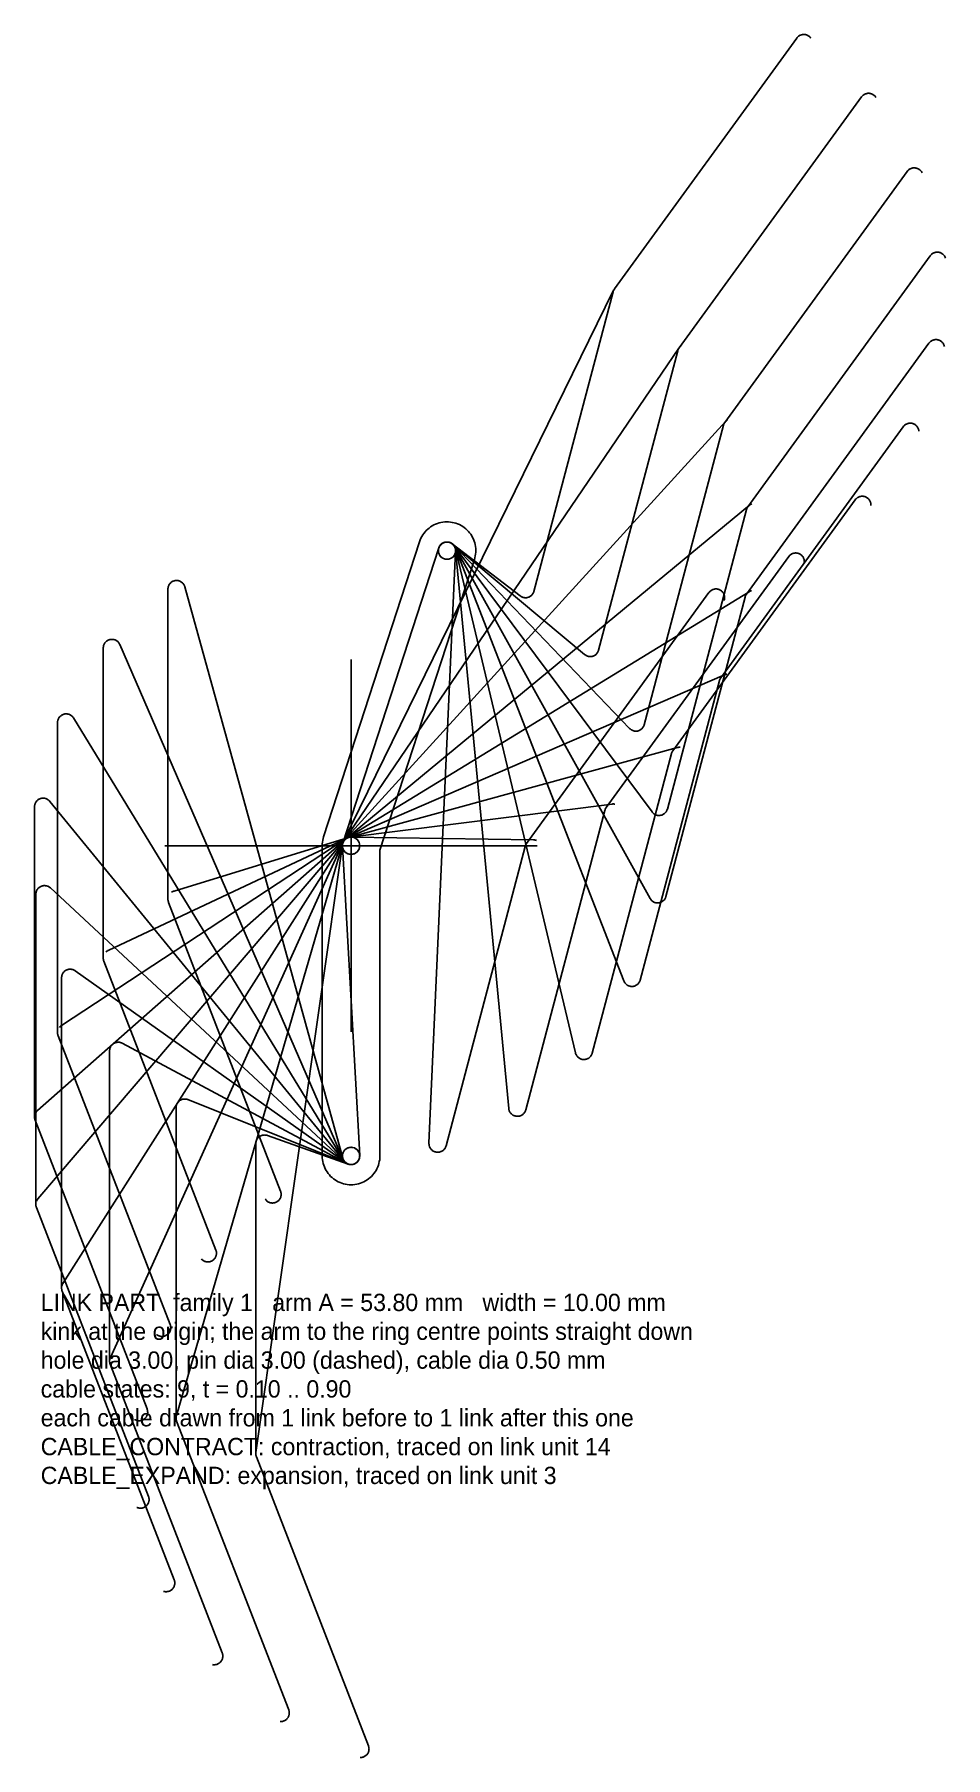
# Model space of a CAD drawing. Header units: millimetres. Extents: x -55 to 103, y -158 to 141.
import ezdxf

# ---------------------------------------------------------------- set-up
doc = ezdxf.new("R2010")
doc.units = ezdxf.units.MM
doc.linetypes.add('DASHED', pattern=[1.524, 1.27, -0.254])
for name, color, linetype in [('ANNOTATIONS', 7, 'Continuous'), ('CABLE_CONTRACT', 5, 'Continuous'), ('CABLE_EXPAND', 3, 'Continuous'), ('LINK_HOLES', 8, 'Continuous'), ('LINK_OUTLINE', 7, 'Continuous'), ('ORIGIN', 2, 'Continuous')]:
    doc.layers.add(name, color=color, linetype=linetype)

msp = doc.modelspace()

# ---------------------------------------------------------------- linework, layer by layer
at = {"layer": 'CABLE_CONTRACT'}
for points in [[(45.79, 96.71), (45.71, 96.62), (45.64, 96.53), (45.57, 96.43), (45.52, 96.32), (45.52, 96.32), (-1.35, 0.66), (-1.35, 0.66), (-1.39, 0.55), (-1.43, 0.44), (-1.46, 0.33), (-1.49, 0.21), (-1.49, 0.21), (-16.49, -105.25), (-16.49, -105.25), (-16.51, -105.37), (-16.51, -105.49), (-16.5, -105.6), (-16.49, -105.72)], [(57.16, 86.65), (57.07, 86.57), (56.99, 86.49), (56.91, 86.4), (56.84, 86.3), (56.84, 86.3), (-1.24, 0.84), (-1.24, 0.84), (-1.3, 0.74), (-1.36, 0.64), (-1.4, 0.53), (-1.44, 0.42), (-1.44, 0.42), (-30.27, -98.81), (-30.27, -98.81), (-30.3, -98.92), (-30.32, -99.04), (-30.33, -99.15), (-30.33, -99.27)], [(65.26, 73.84), (65.16, 73.77), (65.06, 73.7), (64.97, 73.63), (64.89, 73.54), (64.89, 73.54), (-1.11, 1.01), (-1.11, 1.01), (-1.19, 0.92), (-1.25, 0.82), (-1.31, 0.72), (-1.37, 0.62), (-1.37, 0.62), (-41.72, -88.76), (-41.72, -88.76), (-41.77, -88.87), (-41.8, -88.98), (-41.83, -89.1), (-41.85, -89.21)], [(69.45, 59.3), (69.34, 59.26), (69.24, 59.2), (69.14, 59.14), (69.04, 59.07), (69.04, 59.07), (-0.96, 1.16), (-0.96, 1.16), (-1.04, 1.08), (-1.13, 0.99), (-1.2, 0.9), (-1.27, 0.8), (-1.27, 0.8), (-49.95, -75.9), (-49.95, -75.9), (-50.01, -76.01), (-50.06, -76.11), (-50.1, -76.22), (-50.13, -76.33)], [(69.41, 44.21), (69.3, 44.18), (69.19, 44.14), (69.08, 44.09), (68.98, 44.03), (68.98, 44.03), (-0.78, 1.28), (-0.78, 1.28), (-0.88, 1.21), (-0.97, 1.14), (-1.06, 1.06), (-1.14, 0.97), (-1.14, 0.97), (-54.28, -61.24), (-54.28, -61.24), (-54.35, -61.33), (-54.42, -61.43), (-54.47, -61.54), (-54.52, -61.64)], [(65.16, 29.75), (65.05, 29.74), (64.93, 29.71), (64.82, 29.68), (64.71, 29.64), (64.71, 29.64), (-0.6, 1.38), (-0.6, 1.38), (-0.7, 1.33), (-0.8, 1.27), (-0.9, 1.2), (-0.99, 1.13), (-0.99, 1.13), (-54.37, -45.93), (-54.37, -45.93), (-54.45, -46.01), (-54.53, -46.1), (-54.6, -46.19), (-54.67, -46.29)], [(57.05, 17.09), (56.93, 17.09), (56.82, 17.08), (56.7, 17.06), (56.59, 17.04), (56.59, 17.04), (-0.4, 1.45), (-0.4, 1.45), (-0.51, 1.41), (-0.62, 1.37), (-0.72, 1.31), (-0.82, 1.25), (-0.82, 1.25), (-50.2, -31.18), (-50.2, -31.18), (-50.29, -31.25), (-50.38, -31.32), (-50.47, -31.41), (-50.55, -31.5)], [(45.73, 7.22), (45.62, 7.23), (45.5, 7.24), (45.38, 7.24), (45.26, 7.23), (45.26, 7.23), (-0.19, 1.49), (-0.19, 1.49), (-0.3, 1.47), (-0.42, 1.44), (-0.53, 1.4), (-0.64, 1.36), (-0.64, 1.36), (-42.09, -18.15), (-42.09, -18.15), (-42.2, -18.2), (-42.3, -18.27), (-42.39, -18.34), (-42.48, -18.41)], [(32.12, 0.92), (32.01, 0.96), (31.89, 0.98), (31.78, 1), (31.66, 1), (31.66, 1), (0.02, 1.5), (0.02, 1.5), (-0.09, 1.5), (-0.21, 1.49), (-0.33, 1.46), (-0.44, 1.43), (-0.44, 1.43), (-30.68, -7.87), (-30.68, -7.87), (-30.79, -7.91), (-30.9, -7.96), (-31, -8.01), (-31.1, -8.08)]]:
    msp.add_lwpolyline(points, dxfattribs=at)
at = {"layer": 'CABLE_EXPAND'}
for points in [[(1.58, -158.13), (1.68, -158.13), (1.79, -158.12), (1.89, -158.11), (1.99, -158.08), (2.09, -158.05), (2.19, -158.02), (2.29, -157.97), (2.38, -157.92), (2.47, -157.86), (2.55, -157.8), (2.63, -157.73), (2.71, -157.66), (2.78, -157.58), (2.84, -157.49), (2.9, -157.41), (2.95, -157.31), (3, -157.22), (3.03, -157.12), (3.06, -157.02), (3.09, -156.92), (3.1, -156.81), (3.11, -156.71), (3.12, -156.6), (3.11, -156.5), (3.1, -156.39), (3.08, -156.29), (3.05, -156.19), (3.01, -156.09), (3.01, -156.09), (-16.41, -106.01), (-16.41, -106.01), (-16.44, -105.9), (-16.47, -105.79), (-16.49, -105.68), (-16.51, -105.57), (-16.51, -105.46), (-16.51, -105.46), (-16.51, -51.66), (-16.51, -51.66), (-16.51, -51.56), (-16.49, -51.45), (-16.48, -51.35), (-16.45, -51.24), (-16.42, -51.14), (-16.38, -51.05), (-16.33, -50.95), (-16.28, -50.86), (-16.22, -50.77), (-16.15, -50.69), (-16.08, -50.61), (-16, -50.54), (-15.92, -50.47), (-15.83, -50.41), (-15.74, -50.35), (-15.65, -50.31), (-15.55, -50.26), (-15.45, -50.23), (-15.35, -50.2), (-15.24, -50.18), (-15.14, -50.17), (-15.03, -50.16), (-14.92, -50.17), (-14.82, -50.18), (-14.71, -50.19), (-14.61, -50.22), (-14.51, -50.25), (-14.51, -50.25), (-0.5, -55.21), (-0.5, -55.21), (-0.4, -55.25), (-0.3, -55.27), (-0.19, -55.29), (-0.09, -55.3), (0.02, -55.3), (0.12, -55.3), (0.23, -55.28), (0.33, -55.26), (0.43, -55.24), (0.53, -55.2), (0.63, -55.16), (0.72, -55.11), (0.81, -55.06), (0.9, -55), (0.98, -54.93), (1.06, -54.86), (1.13, -54.79), (1.2, -54.7), (1.26, -54.62), (1.31, -54.53), (1.36, -54.43), (1.4, -54.34), (1.43, -54.24), (1.46, -54.13), (1.48, -54.03), (1.49, -53.93), (1.5, -53.82), (1.5, -53.72), (1.5, -53.72), (-1.5, -0.08), (-1.5, -0.08), (-1.5, 0.03), (-1.49, 0.14), (-1.48, 0.25), (-1.46, 0.36), (-1.43, 0.46), (-1.43, 0.46), (15.2, 51.63), (15.2, 51.63), (15.23, 51.73), (15.28, 51.83), (15.33, 51.92), (15.38, 52.01), (15.45, 52.1), (15.52, 52.18), (15.59, 52.25), (15.67, 52.32), (15.75, 52.39), (15.84, 52.45), (15.94, 52.5), (16.03, 52.54), (16.13, 52.58), (16.23, 52.61), (16.33, 52.64), (16.44, 52.66), (16.55, 52.66), (16.65, 52.67), (16.76, 52.66), (16.86, 52.65), (16.97, 52.63), (17.07, 52.6), (17.17, 52.56), (17.27, 52.52), (17.36, 52.47), (17.45, 52.42), (17.54, 52.36), (17.54, 52.36), (29.33, 43.31), (29.33, 43.31), (29.41, 43.25), (29.5, 43.19), (29.6, 43.14), (29.69, 43.1), (29.79, 43.07), (29.89, 43.04), (30, 43.02), (30.1, 43), (30.21, 43), (30.31, 43), (30.42, 43.01), (30.52, 43.02), (30.62, 43.05), (30.72, 43.08), (30.82, 43.11), (30.92, 43.16), (31.01, 43.21), (31.1, 43.27), (31.18, 43.33), (31.26, 43.4), (31.34, 43.47), (31.41, 43.55), (31.47, 43.64), (31.53, 43.73), (31.58, 43.82), (31.62, 43.91), (31.66, 44.01), (31.69, 44.11), (31.69, 44.11), (45.41, 96.05), (45.41, 96.05), (45.45, 96.15), (45.49, 96.26), (45.53, 96.36), (45.59, 96.45), (45.65, 96.55), (45.65, 96.55), (77.27, 140.07), (77.27, 140.07), (77.34, 140.15), (77.41, 140.23), (77.49, 140.31), (77.57, 140.37), (77.66, 140.44), (77.75, 140.49), (77.84, 140.54), (77.94, 140.58), (78.04, 140.62), (78.14, 140.65), (78.24, 140.67), (78.35, 140.68), (78.45, 140.69), (78.56, 140.69), (78.67, 140.68), (78.77, 140.66), (78.88, 140.64), (78.98, 140.61), (79.08, 140.57), (79.17, 140.52), (79.26, 140.47), (79.35, 140.41), (79.44, 140.35), (79.52, 140.28), (79.59, 140.2), (79.66, 140.12), (79.72, 140.04)], [(-12.31, -151.89), (-12.2, -151.89), (-12.09, -151.89), (-11.98, -151.88), (-11.88, -151.86), (-11.77, -151.83), (-11.67, -151.79), (-11.57, -151.75), (-11.48, -151.7), (-11.38, -151.65), (-11.3, -151.59), (-11.21, -151.52), (-11.13, -151.44), (-11.06, -151.37), (-10.99, -151.28), (-10.93, -151.19), (-10.88, -151.1), (-10.83, -151), (-10.79, -150.9), (-10.76, -150.8), (-10.73, -150.7), (-10.72, -150.59), (-10.71, -150.48), (-10.7, -150.37), (-10.71, -150.27), (-10.72, -150.16), (-10.74, -150.05), (-10.77, -149.95), (-10.8, -149.85), (-10.8, -149.85), (-30.23, -99.77), (-30.23, -99.77), (-30.26, -99.66), (-30.29, -99.56), (-30.31, -99.45), (-30.32, -99.34), (-30.33, -99.22), (-30.33, -99.22), (-30.33, -45.42), (-30.33, -45.42), (-30.32, -45.32), (-30.31, -45.21), (-30.29, -45.1), (-30.27, -45), (-30.23, -44.89), (-30.19, -44.79), (-30.14, -44.7), (-30.08, -44.6), (-30.02, -44.52), (-29.95, -44.43), (-29.88, -44.35), (-29.8, -44.28), (-29.71, -44.21), (-29.62, -44.15), (-29.53, -44.1), (-29.43, -44.05), (-29.33, -44.01), (-29.23, -43.98), (-29.12, -43.95), (-29.01, -43.94), (-28.9, -43.93), (-28.8, -43.93), (-28.69, -43.93), (-28.58, -43.95), (-28.47, -43.97), (-28.37, -44), (-28.27, -44.03), (-28.27, -44.03), (-0.56, -55.19), (-0.56, -55.19), (-0.46, -55.23), (-0.36, -55.26), (-0.25, -55.28), (-0.14, -55.29), (-0.04, -55.3), (0.07, -55.3), (0.18, -55.29), (0.29, -55.27), (0.39, -55.25), (0.49, -55.22), (0.59, -55.18), (0.69, -55.13), (0.78, -55.08), (0.87, -55.02), (0.96, -54.95), (1.04, -54.88), (1.11, -54.8), (1.18, -54.72), (1.25, -54.63), (1.3, -54.54), (1.35, -54.45), (1.4, -54.35), (1.43, -54.25), (1.46, -54.14), (1.48, -54.04), (1.49, -53.93), (1.5, -53.82), (1.5, -53.72), (1.5, -53.72), (-1.5, -0.08), (-1.5, -0.08), (-1.5, 0.03), (-1.49, 0.14), (-1.48, 0.25), (-1.46, 0.36), (-1.43, 0.46), (-1.43, 0.46), (15.2, 51.63), (15.2, 51.63), (15.24, 51.73), (15.28, 51.83), (15.33, 51.93), (15.39, 52.02), (15.45, 52.11), (15.53, 52.19), (15.6, 52.26), (15.68, 52.34), (15.77, 52.4), (15.86, 52.46), (15.96, 52.51), (16.06, 52.56), (16.16, 52.59), (16.26, 52.62), (16.37, 52.64), (16.48, 52.66), (16.59, 52.67), (16.69, 52.67), (16.8, 52.66), (16.91, 52.64), (17.01, 52.62), (17.12, 52.58), (17.22, 52.54), (17.32, 52.5), (17.41, 52.44), (17.5, 52.38), (17.59, 52.32), (17.59, 52.32), (40.49, 33.14), (40.49, 33.14), (40.58, 33.08), (40.67, 33.02), (40.76, 32.96), (40.86, 32.92), (40.96, 32.88), (41.06, 32.85), (41.16, 32.82), (41.27, 32.8), (41.38, 32.8), (41.48, 32.79), (41.59, 32.8), (41.7, 32.81), (41.8, 32.83), (41.91, 32.86), (42.01, 32.9), (42.11, 32.94), (42.2, 32.99), (42.29, 33.05), (42.38, 33.11), (42.46, 33.18), (42.54, 33.26), (42.61, 33.34), (42.68, 33.43), (42.74, 33.52), (42.79, 33.61), (42.83, 33.71), (42.87, 33.81), (42.9, 33.91), (42.9, 33.91), (56.63, 85.84), (56.63, 85.84), (56.66, 85.95), (56.7, 86.05), (56.75, 86.15), (56.8, 86.25), (56.87, 86.34), (56.87, 86.34), (88.49, 129.87), (88.49, 129.87), (88.55, 129.95), (88.63, 130.03), (88.71, 130.11), (88.79, 130.18), (88.88, 130.24), (88.97, 130.3), (89.07, 130.35), (89.17, 130.39), (89.27, 130.42), (89.38, 130.45), (89.48, 130.47), (89.59, 130.48), (89.7, 130.49), (89.81, 130.48), (89.92, 130.47), (90.02, 130.45), (90.13, 130.42), (90.23, 130.39), (90.33, 130.35), (90.43, 130.3), (90.52, 130.24), (90.61, 130.18), (90.69, 130.11), (90.77, 130.04), (90.84, 129.96), (90.91, 129.87), (90.97, 129.78)], [(-24, -142.02), (-23.89, -142.04), (-23.79, -142.04), (-23.68, -142.04), (-23.57, -142.04), (-23.47, -142.02), (-23.37, -142), (-23.26, -141.97), (-23.16, -141.93), (-23.07, -141.89), (-22.97, -141.84), (-22.89, -141.78), (-22.8, -141.72), (-22.72, -141.65), (-22.64, -141.58), (-22.57, -141.5), (-22.51, -141.42), (-22.45, -141.33), (-22.4, -141.23), (-22.35, -141.14), (-22.31, -141.04), (-22.28, -140.94), (-22.26, -140.84), (-22.24, -140.73), (-22.23, -140.63), (-22.23, -140.52), (-22.24, -140.41), (-22.25, -140.31), (-22.27, -140.21), (-22.3, -140.1), (-22.33, -140), (-22.33, -140), (-41.75, -89.92), (-41.75, -89.92), (-41.79, -89.82), (-41.82, -89.71), (-41.84, -89.6), (-41.85, -89.49), (-41.86, -89.38), (-41.86, -89.38), (-41.86, -35.58), (-41.86, -35.58), (-41.85, -35.47), (-41.84, -35.37), (-41.82, -35.26), (-41.8, -35.16), (-41.76, -35.06), (-41.72, -34.96), (-41.67, -34.86), (-41.62, -34.77), (-41.56, -34.68), (-41.49, -34.6), (-41.42, -34.52), (-41.34, -34.45), (-41.26, -34.38), (-41.17, -34.32), (-41.08, -34.27), (-40.99, -34.22), (-40.89, -34.18), (-40.79, -34.14), (-40.68, -34.11), (-40.58, -34.1), (-40.47, -34.08), (-40.36, -34.08), (-40.26, -34.08), (-40.15, -34.09), (-40.05, -34.11), (-39.94, -34.14), (-39.84, -34.17), (-39.74, -34.21), (-39.65, -34.26), (-39.65, -34.26), (-0.71, -55.12), (-0.71, -55.12), (-0.61, -55.17), (-0.52, -55.21), (-0.41, -55.24), (-0.31, -55.27), (-0.21, -55.29), (-0.1, -55.3), (0, -55.3), (0.11, -55.3), (0.21, -55.28), (0.32, -55.27), (0.42, -55.24), (0.52, -55.21), (0.62, -55.17), (0.71, -55.12), (0.81, -55.07), (0.89, -55), (0.98, -54.94), (1.05, -54.87), (1.13, -54.79), (1.19, -54.71), (1.25, -54.62), (1.31, -54.53), (1.36, -54.44), (1.4, -54.34), (1.43, -54.24), (1.46, -54.14), (1.48, -54.03), (1.49, -53.93), (1.5, -53.82), (1.5, -53.72), (1.5, -53.72), (-1.5, -0.08), (-1.5, -0.08), (-1.5, 0.03), (-1.49, 0.14), (-1.48, 0.25), (-1.46, 0.36), (-1.43, 0.46), (-1.43, 0.46), (15.2, 51.63), (15.2, 51.63), (15.24, 51.73), (15.28, 51.83), (15.33, 51.92), (15.39, 52.01), (15.45, 52.1), (15.52, 52.18), (15.59, 52.26), (15.67, 52.33), (15.76, 52.39), (15.85, 52.45), (15.94, 52.5), (16.04, 52.55), (16.14, 52.58), (16.24, 52.62), (16.34, 52.64), (16.45, 52.66), (16.55, 52.67), (16.66, 52.67), (16.77, 52.66), (16.87, 52.65), (16.98, 52.62), (17.08, 52.6), (17.18, 52.56), (17.28, 52.52), (17.37, 52.47), (17.46, 52.41), (17.55, 52.35), (17.63, 52.28), (17.71, 52.21), (17.71, 52.21), (48.29, 20.33), (48.29, 20.33), (48.37, 20.25), (48.45, 20.19), (48.54, 20.12), (48.63, 20.07), (48.72, 20.02), (48.82, 19.97), (48.92, 19.94), (49.02, 19.91), (49.12, 19.89), (49.23, 19.87), (49.33, 19.87), (49.44, 19.87), (49.54, 19.88), (49.65, 19.89), (49.75, 19.91), (49.85, 19.94), (49.95, 19.98), (50.05, 20.03), (50.14, 20.08), (50.23, 20.13), (50.31, 20.2), (50.39, 20.27), (50.47, 20.34), (50.54, 20.42), (50.6, 20.51), (50.66, 20.59), (50.71, 20.69), (50.76, 20.78), (50.79, 20.88), (50.83, 20.98), (50.83, 20.98), (64.55, 72.92), (64.55, 72.92), (64.58, 73.02), (64.62, 73.13), (64.67, 73.23), (64.72, 73.32), (64.79, 73.42), (64.79, 73.42), (96.41, 116.94), (96.41, 116.94), (96.48, 117.02), (96.55, 117.1), (96.62, 117.18), (96.71, 117.25), (96.79, 117.31), (96.88, 117.36), (96.98, 117.41), (97.08, 117.46), (97.18, 117.49), (97.28, 117.52), (97.38, 117.54), (97.49, 117.55), (97.6, 117.56), (97.7, 117.56), (97.81, 117.55), (97.91, 117.53), (98.02, 117.51), (98.12, 117.47), (98.22, 117.43), (98.32, 117.39), (98.41, 117.34), (98.5, 117.28), (98.58, 117.21), (98.66, 117.14), (98.74, 117.06), (98.8, 116.98), (98.87, 116.9), (98.92, 116.81), (98.97, 116.71)], [(-32.5, -129.31), (-32.4, -129.33), (-32.3, -129.35), (-32.19, -129.37), (-32.09, -129.37), (-31.98, -129.37), (-31.88, -129.36), (-31.77, -129.35), (-31.67, -129.32), (-31.57, -129.29), (-31.47, -129.26), (-31.38, -129.21), (-31.29, -129.16), (-31.2, -129.1), (-31.11, -129.04), (-31.03, -128.97), (-30.96, -128.9), (-30.89, -128.82), (-30.83, -128.74), (-30.77, -128.65), (-30.72, -128.56), (-30.67, -128.46), (-30.64, -128.36), (-30.61, -128.26), (-30.58, -128.16), (-30.57, -128.05), (-30.56, -127.95), (-30.55, -127.84), (-30.56, -127.74), (-30.57, -127.64), (-30.59, -127.53), (-30.62, -127.43), (-30.66, -127.33), (-30.66, -127.33), (-50.08, -77.25), (-50.08, -77.25), (-50.11, -77.14), (-50.14, -77.04), (-50.16, -76.93), (-50.18, -76.82), (-50.18, -76.71), (-50.18, -76.71), (-50.18, -22.91), (-50.18, -22.91), (-50.18, -22.8), (-50.16, -22.7), (-50.15, -22.59), (-50.12, -22.49), (-50.09, -22.39), (-50.05, -22.29), (-50, -22.2), (-49.95, -22.1), (-49.89, -22.02), (-49.82, -21.93), (-49.75, -21.86), (-49.67, -21.78), (-49.59, -21.72), (-49.5, -21.65), (-49.41, -21.6), (-49.32, -21.55), (-49.22, -21.51), (-49.12, -21.47), (-49.02, -21.45), (-48.92, -21.43), (-48.81, -21.41), (-48.71, -21.41), (-48.6, -21.41), (-48.5, -21.42), (-48.39, -21.44), (-48.29, -21.46), (-48.19, -21.49), (-48.09, -21.53), (-47.99, -21.57), (-47.9, -21.63), (-47.81, -21.68), (-47.81, -21.68), (-0.87, -55.02), (-0.87, -55.02), (-0.78, -55.08), (-0.69, -55.13), (-0.59, -55.18), (-0.5, -55.22), (-0.4, -55.25), (-0.29, -55.27), (-0.19, -55.29), (-0.08, -55.3), (0.02, -55.3), (0.13, -55.29), (0.23, -55.28), (0.33, -55.26), (0.43, -55.24), (0.53, -55.2), (0.63, -55.16), (0.73, -55.11), (0.82, -55.06), (0.9, -55), (0.98, -54.93), (1.06, -54.86), (1.13, -54.78), (1.2, -54.7), (1.26, -54.62), (1.31, -54.53), (1.36, -54.43), (1.4, -54.34), (1.44, -54.24), (1.46, -54.13), (1.48, -54.03), (1.49, -53.93), (1.5, -53.82), (1.5, -53.72), (1.5, -53.72), (-1.5, -0.08), (-1.5, -0.08), (-1.5, 0.03), (-1.49, 0.14), (-1.48, 0.25), (-1.46, 0.36), (-1.43, 0.46), (-1.43, 0.46), (15.2, 51.63), (15.2, 51.63), (15.23, 51.73), (15.28, 51.83), (15.33, 51.92), (15.38, 52.01), (15.45, 52.09), (15.52, 52.18), (15.59, 52.25), (15.67, 52.32), (15.75, 52.39), (15.84, 52.45), (15.93, 52.5), (16.03, 52.54), (16.13, 52.58), (16.23, 52.61), (16.33, 52.64), (16.43, 52.65), (16.54, 52.66), (16.65, 52.67), (16.75, 52.66), (16.86, 52.65), (16.96, 52.63), (17.06, 52.6), (17.16, 52.57), (17.26, 52.53), (17.35, 52.48), (17.45, 52.42), (17.53, 52.36), (17.61, 52.29), (17.69, 52.22), (17.76, 52.14), (17.83, 52.06), (17.83, 52.06), (52.17, 5.85), (52.17, 5.85), (52.24, 5.77), (52.31, 5.69), (52.39, 5.62), (52.47, 5.55), (52.55, 5.49), (52.64, 5.43), (52.74, 5.39), (52.83, 5.34), (52.93, 5.31), (53.03, 5.28), (53.14, 5.26), (53.24, 5.25), (53.35, 5.24), (53.45, 5.24), (53.56, 5.25), (53.66, 5.27), (53.76, 5.29), (53.86, 5.32), (53.96, 5.36), (54.06, 5.41), (54.15, 5.46), (54.24, 5.51), (54.32, 5.58), (54.4, 5.65), (54.47, 5.72), (54.54, 5.8), (54.61, 5.88), (54.66, 5.97), (54.71, 6.07), (54.76, 6.16), (54.8, 6.26), (54.83, 6.36), (54.83, 6.36), (68.55, 58.29), (68.55, 58.29), (68.58, 58.4), (68.62, 58.5), (68.67, 58.6), (68.73, 58.7), (68.79, 58.79), (68.79, 58.79), (100.41, 102.32), (100.41, 102.32), (100.48, 102.4), (100.55, 102.48), (100.62, 102.55), (100.7, 102.62), (100.79, 102.68), (100.88, 102.74), (100.97, 102.79), (101.07, 102.83), (101.17, 102.86), (101.27, 102.89), (101.38, 102.91), (101.48, 102.93), (101.59, 102.93), (101.69, 102.93), (101.8, 102.92), (101.9, 102.91), (102.01, 102.89), (102.11, 102.85), (102.21, 102.82), (102.3, 102.77), (102.39, 102.72), (102.48, 102.66), (102.57, 102.6), (102.65, 102.53), (102.72, 102.46), (102.79, 102.38), (102.86, 102.29), (102.91, 102.2), (102.96, 102.11), (103.01, 102.01), (103.05, 101.91)], [(-37.15, -114.74), (-37.05, -114.78), (-36.95, -114.82), (-36.85, -114.84), (-36.75, -114.86), (-36.64, -114.88), (-36.54, -114.88), (-36.43, -114.88), (-36.33, -114.87), (-36.22, -114.86), (-36.12, -114.83), (-36.02, -114.8), (-35.92, -114.76), (-35.83, -114.72), (-35.74, -114.67), (-35.65, -114.61), (-35.57, -114.55), (-35.49, -114.48), (-35.41, -114.4), (-35.34, -114.32), (-35.28, -114.24), (-35.22, -114.15), (-35.17, -114.06), (-35.13, -113.97), (-35.09, -113.87), (-35.06, -113.77), (-35.04, -113.67), (-35.02, -113.56), (-35.01, -113.46), (-35.01, -113.35), (-35.02, -113.25), (-35.03, -113.14), (-35.05, -113.04), (-35.08, -112.94), (-35.11, -112.84), (-35.11, -112.84), (-54.54, -62.76), (-54.54, -62.76), (-54.57, -62.65), (-54.6, -62.55), (-54.62, -62.44), (-54.63, -62.33), (-54.64, -62.22), (-54.64, -62.22), (-54.64, -8.42), (-54.64, -8.42), (-54.63, -8.31), (-54.62, -8.21), (-54.6, -8.1), (-54.58, -8), (-54.55, -7.9), (-54.51, -7.8), (-54.46, -7.71), (-54.41, -7.62), (-54.35, -7.53), (-54.28, -7.45), (-54.21, -7.37), (-54.13, -7.3), (-54.05, -7.23), (-53.97, -7.17), (-53.88, -7.11), (-53.78, -7.06), (-53.69, -7.02), (-53.59, -6.99), (-53.49, -6.96), (-53.38, -6.94), (-53.28, -6.92), (-53.17, -6.92), (-53.07, -6.92), (-52.96, -6.93), (-52.86, -6.94), (-52.76, -6.97), (-52.65, -7), (-52.56, -7.03), (-52.46, -7.08), (-52.37, -7.13), (-52.28, -7.19), (-52.2, -7.25), (-52.12, -7.32), (-52.12, -7.32), (-1.02, -54.9), (-1.02, -54.9), (-0.94, -54.97), (-0.86, -55.03), (-0.77, -55.09), (-0.68, -55.14), (-0.58, -55.18), (-0.49, -55.22), (-0.39, -55.25), (-0.28, -55.27), (-0.18, -55.29), (-0.08, -55.3), (0.03, -55.3), (0.13, -55.29), (0.24, -55.28), (0.34, -55.26), (0.44, -55.23), (0.54, -55.2), (0.64, -55.16), (0.73, -55.11), (0.82, -55.06), (0.91, -55), (0.99, -54.93), (1.06, -54.86), (1.13, -54.78), (1.2, -54.7), (1.26, -54.61), (1.31, -54.52), (1.36, -54.43), (1.4, -54.33), (1.44, -54.23), (1.46, -54.13), (1.48, -54.03), (1.49, -53.93), (1.5, -53.82), (1.5, -53.72), (1.5, -53.72), (-1.5, -0.08), (-1.5, -0.08), (-1.5, 0.03), (-1.49, 0.14), (-1.48, 0.25), (-1.46, 0.36), (-1.43, 0.46), (-1.43, 0.46), (15.2, 51.63), (15.2, 51.63), (15.23, 51.73), (15.28, 51.83), (15.33, 51.92), (15.38, 52.01), (15.45, 52.09), (15.51, 52.17), (15.59, 52.25), (15.67, 52.32), (15.75, 52.38), (15.84, 52.44), (15.93, 52.5), (16.02, 52.54), (16.12, 52.58), (16.22, 52.61), (16.32, 52.64), (16.43, 52.65), (16.53, 52.66), (16.64, 52.67), (16.74, 52.66), (16.85, 52.65), (16.95, 52.63), (17.05, 52.6), (17.15, 52.57), (17.25, 52.53), (17.35, 52.48), (17.44, 52.43), (17.52, 52.37), (17.61, 52.3), (17.68, 52.23), (17.75, 52.15), (17.82, 52.07), (17.88, 51.99), (17.94, 51.89), (17.94, 51.89), (51.83, -9.14), (51.83, -9.14), (51.88, -9.23), (51.94, -9.32), (52.01, -9.4), (52.08, -9.48), (52.15, -9.55), (52.24, -9.62), (52.32, -9.68), (52.41, -9.73), (52.51, -9.78), (52.6, -9.82), (52.7, -9.85), (52.8, -9.88), (52.91, -9.9), (53.01, -9.91), (53.11, -9.92), (53.22, -9.91), (53.32, -9.9), (53.43, -9.89), (53.53, -9.86), (53.63, -9.83), (53.73, -9.8), (53.82, -9.75), (53.91, -9.7), (54, -9.64), (54.08, -9.58), (54.16, -9.51), (54.24, -9.44), (54.31, -9.36), (54.37, -9.27), (54.43, -9.18), (54.48, -9.09), (54.52, -9), (54.56, -8.9), (54.59, -8.8), (54.59, -8.8), (68.31, 43.13), (68.31, 43.13), (68.34, 43.24), (68.38, 43.34), (68.43, 43.44), (68.49, 43.54), (68.55, 43.63), (68.55, 43.63), (100.17, 87.16), (100.17, 87.16), (100.24, 87.24), (100.31, 87.32), (100.38, 87.39), (100.46, 87.46), (100.55, 87.52), (100.64, 87.58), (100.73, 87.63), (100.83, 87.67), (100.93, 87.7), (101.03, 87.73), (101.13, 87.75), (101.24, 87.77), (101.34, 87.78), (101.45, 87.77), (101.55, 87.77), (101.66, 87.75), (101.76, 87.73), (101.86, 87.7), (101.96, 87.66), (102.06, 87.62), (102.15, 87.57), (102.24, 87.51), (102.32, 87.45), (102.4, 87.38), (102.48, 87.3), (102.55, 87.22), (102.61, 87.14), (102.67, 87.05), (102.72, 86.96), (102.77, 86.86), (102.8, 86.77), (102.83, 86.67), (102.86, 86.56)], [(-37.56, -99.49), (-37.47, -99.54), (-37.37, -99.59), (-37.27, -99.63), (-37.17, -99.66), (-37.07, -99.69), (-36.96, -99.71), (-36.85, -99.72), (-36.75, -99.72), (-36.64, -99.72), (-36.53, -99.71), (-36.43, -99.69), (-36.32, -99.66), (-36.22, -99.63), (-36.12, -99.59), (-36.02, -99.54), (-35.93, -99.48), (-35.84, -99.42), (-35.76, -99.35), (-35.68, -99.28), (-35.61, -99.2), (-35.54, -99.11), (-35.48, -99.02), (-35.43, -98.93), (-35.38, -98.83), (-35.34, -98.74), (-35.31, -98.63), (-35.28, -98.53), (-35.26, -98.42), (-35.25, -98.31), (-35.25, -98.21), (-35.26, -98.1), (-35.27, -97.99), (-35.29, -97.89), (-35.32, -97.78), (-35.35, -97.68), (-35.35, -97.68), (-54.77, -47.6), (-54.77, -47.6), (-54.81, -47.49), (-54.84, -47.39), (-54.86, -47.28), (-54.87, -47.17), (-54.88, -47.06), (-54.88, -47.06), (-54.88, 6.74), (-54.88, 6.74), (-54.87, 6.85), (-54.86, 6.95), (-54.84, 7.06), (-54.82, 7.16), (-54.78, 7.26), (-54.74, 7.36), (-54.7, 7.45), (-54.65, 7.54), (-54.59, 7.63), (-54.52, 7.71), (-54.45, 7.79), (-54.37, 7.86), (-54.29, 7.93), (-54.21, 7.99), (-54.12, 8.05), (-54.03, 8.09), (-53.93, 8.14), (-53.83, 8.17), (-53.73, 8.2), (-53.63, 8.22), (-53.52, 8.24), (-53.42, 8.24), (-53.31, 8.24), (-53.21, 8.23), (-53.1, 8.22), (-53, 8.19), (-52.9, 8.16), (-52.8, 8.13), (-52.7, 8.08), (-52.61, 8.03), (-52.52, 7.98), (-52.44, 7.91), (-52.36, 7.85), (-52.28, 7.77), (-52.21, 7.69), (-52.21, 7.69), (-1.16, -54.75), (-1.16, -54.75), (-1.09, -54.83), (-1.01, -54.91), (-0.93, -54.98), (-0.84, -55.04), (-0.75, -55.1), (-0.66, -55.15), (-0.56, -55.19), (-0.46, -55.23), (-0.36, -55.26), (-0.25, -55.28), (-0.14, -55.29), (-0.04, -55.3), (0.07, -55.3), (0.18, -55.29), (0.28, -55.27), (0.39, -55.25), (0.49, -55.22), (0.59, -55.18), (0.69, -55.13), (0.78, -55.08), (0.87, -55.02), (0.96, -54.95), (1.04, -54.88), (1.11, -54.8), (1.18, -54.72), (1.25, -54.63), (1.3, -54.54), (1.35, -54.45), (1.4, -54.35), (1.43, -54.25), (1.46, -54.14), (1.48, -54.04), (1.49, -53.93), (1.5, -53.82), (1.5, -53.72), (1.5, -53.72), (-1.5, -0.08), (-1.5, -0.08), (-1.5, 0.03), (-1.49, 0.14), (-1.48, 0.25), (-1.46, 0.36), (-1.43, 0.46), (-1.43, 0.46), (15.2, 51.63), (15.2, 51.63), (15.23, 51.73), (15.28, 51.83), (15.33, 51.92), (15.38, 52.01), (15.44, 52.09), (15.51, 52.17), (15.59, 52.25), (15.66, 52.32), (15.75, 52.38), (15.83, 52.44), (15.93, 52.49), (16.02, 52.54), (16.12, 52.58), (16.22, 52.61), (16.32, 52.64), (16.43, 52.65), (16.53, 52.66), (16.63, 52.67), (16.74, 52.66), (16.84, 52.65), (16.95, 52.63), (17.05, 52.61), (17.15, 52.57), (17.25, 52.53), (17.34, 52.48), (17.43, 52.43), (17.52, 52.37), (17.6, 52.31), (17.68, 52.23), (17.75, 52.16), (17.82, 52.08), (17.88, 51.99), (17.93, 51.9), (17.98, 51.81), (18.02, 51.71), (18.02, 51.71), (47.28, -23.45), (47.28, -23.45), (47.32, -23.55), (47.37, -23.65), (47.43, -23.74), (47.49, -23.82), (47.56, -23.91), (47.64, -23.98), (47.72, -24.06), (47.8, -24.12), (47.89, -24.18), (47.98, -24.24), (48.08, -24.28), (48.18, -24.32), (48.28, -24.35), (48.39, -24.38), (48.5, -24.4), (48.6, -24.4), (48.71, -24.41), (48.82, -24.4), (48.92, -24.39), (49.03, -24.37), (49.13, -24.34), (49.24, -24.3), (49.33, -24.26), (49.43, -24.21), (49.52, -24.15), (49.61, -24.09), (49.69, -24.02), (49.77, -23.94), (49.84, -23.86), (49.9, -23.78), (49.96, -23.69), (50.01, -23.59), (50.06, -23.49), (50.1, -23.39), (50.13, -23.29), (50.13, -23.29), (63.85, 28.64), (63.85, 28.64), (63.89, 28.75), (63.93, 28.85), (63.97, 28.95), (64.03, 29.05), (64.09, 29.14), (64.09, 29.14), (95.71, 72.67), (95.71, 72.67), (95.78, 72.75), (95.85, 72.83), (95.93, 72.9), (96.01, 72.97), (96.09, 73.03), (96.18, 73.09), (96.27, 73.13), (96.37, 73.18), (96.47, 73.21), (96.57, 73.24), (96.67, 73.26), (96.78, 73.28), (96.88, 73.28), (96.99, 73.28), (97.09, 73.28), (97.2, 73.26), (97.3, 73.24), (97.4, 73.21), (97.5, 73.17), (97.6, 73.13), (97.69, 73.08), (97.78, 73.02), (97.86, 72.96), (97.94, 72.89), (98.02, 72.82), (98.09, 72.74), (98.15, 72.65), (98.21, 72.57), (98.26, 72.48), (98.3, 72.38), (98.34, 72.28), (98.37, 72.18), (98.4, 72.08), (98.42, 71.98), (98.43, 71.87)], [(-33.73, -84.74), (-33.64, -84.81), (-33.55, -84.87), (-33.46, -84.92), (-33.36, -84.97), (-33.27, -85.01), (-33.16, -85.04), (-33.06, -85.07), (-32.95, -85.09), (-32.85, -85.1), (-32.74, -85.1), (-32.63, -85.1), (-32.53, -85.08), (-32.42, -85.06), (-32.32, -85.04), (-32.21, -85), (-32.12, -84.96), (-32.02, -84.91), (-31.93, -84.85), (-31.84, -84.79), (-31.76, -84.72), (-31.68, -84.65), (-31.61, -84.57), (-31.54, -84.49), (-31.48, -84.4), (-31.43, -84.31), (-31.38, -84.21), (-31.34, -84.11), (-31.31, -84.01), (-31.28, -83.9), (-31.26, -83.8), (-31.25, -83.69), (-31.25, -83.58), (-31.26, -83.48), (-31.27, -83.37), (-31.29, -83.26), (-31.32, -83.16), (-31.35, -83.06), (-31.35, -83.06), (-50.77, -32.98), (-50.77, -32.98), (-50.81, -32.87), (-50.84, -32.76), (-50.86, -32.65), (-50.87, -32.54), (-50.88, -32.43), (-50.88, -32.43), (-50.88, 21.37), (-50.88, 21.37), (-50.87, 21.47), (-50.86, 21.58), (-50.84, 21.68), (-50.82, 21.78), (-50.78, 21.88), (-50.74, 21.98), (-50.7, 22.07), (-50.65, 22.16), (-50.59, 22.25), (-50.52, 22.33), (-50.45, 22.41), (-50.38, 22.48), (-50.29, 22.55), (-50.21, 22.61), (-50.12, 22.67), (-50.03, 22.72), (-49.93, 22.76), (-49.83, 22.8), (-49.73, 22.82), (-49.63, 22.85), (-49.52, 22.86), (-49.42, 22.87), (-49.31, 22.87), (-49.21, 22.86), (-49.1, 22.84), (-49, 22.82), (-48.9, 22.79), (-48.8, 22.75), (-48.71, 22.71), (-48.61, 22.66), (-48.53, 22.6), (-48.44, 22.54), (-48.36, 22.47), (-48.29, 22.4), (-48.22, 22.32), (-48.15, 22.24), (-48.09, 22.15), (-48.09, 22.15), (-1.28, -54.58), (-1.28, -54.58), (-1.22, -54.67), (-1.16, -54.76), (-1.08, -54.84), (-1.01, -54.91), (-0.93, -54.98), (-0.84, -55.04), (-0.75, -55.1), (-0.65, -55.15), (-0.55, -55.19), (-0.45, -55.23), (-0.35, -55.26), (-0.24, -55.28), (-0.14, -55.29), (-0.03, -55.3), (0.08, -55.3), (0.18, -55.29), (0.29, -55.27), (0.39, -55.25), (0.5, -55.22), (0.6, -55.18), (0.69, -55.13), (0.79, -55.08), (0.88, -55.02), (0.96, -54.95), (1.04, -54.88), (1.12, -54.8), (1.18, -54.72), (1.25, -54.63), (1.3, -54.54), (1.35, -54.45), (1.4, -54.35), (1.43, -54.25), (1.46, -54.14), (1.48, -54.04), (1.49, -53.93), (1.5, -53.82), (1.5, -53.72), (1.5, -53.72), (-1.5, -0.08), (-1.5, -0.08), (-1.5, 0.03), (-1.49, 0.14), (-1.48, 0.25), (-1.46, 0.36), (-1.43, 0.46), (-1.43, 0.46), (15.2, 51.63), (15.2, 51.63), (15.23, 51.73), (15.28, 51.83), (15.33, 51.92), (15.38, 52.01), (15.44, 52.09), (15.51, 52.17), (15.59, 52.25), (15.66, 52.32), (15.75, 52.38), (15.83, 52.44), (15.93, 52.49), (16.02, 52.54), (16.12, 52.58), (16.22, 52.61), (16.32, 52.64), (16.42, 52.65), (16.53, 52.66), (16.63, 52.67), (16.74, 52.66), (16.84, 52.65), (16.95, 52.63), (17.05, 52.61), (17.15, 52.57), (17.24, 52.53), (17.34, 52.49), (17.43, 52.43), (17.52, 52.37), (17.6, 52.31), (17.68, 52.24), (17.75, 52.16), (17.82, 52.08), (17.88, 51.99), (17.93, 51.9), (17.98, 51.81), (18.02, 51.71), (18.06, 51.62), (18.08, 51.51), (18.08, 51.51), (38.9, -35.93), (38.9, -35.93), (38.93, -36.03), (38.96, -36.13), (39, -36.23), (39.05, -36.32), (39.11, -36.42), (39.17, -36.5), (39.24, -36.58), (39.32, -36.66), (39.4, -36.73), (39.48, -36.8), (39.57, -36.86), (39.67, -36.91), (39.76, -36.96), (39.86, -37), (39.97, -37.03), (40.07, -37.05), (40.18, -37.07), (40.28, -37.08), (40.39, -37.08), (40.5, -37.07), (40.6, -37.06), (40.71, -37.04), (40.81, -37.01), (40.91, -36.97), (41.01, -36.93), (41.11, -36.88), (41.2, -36.82), (41.29, -36.76), (41.37, -36.69), (41.44, -36.61), (41.51, -36.53), (41.58, -36.45), (41.64, -36.36), (41.69, -36.26), (41.74, -36.16), (41.78, -36.06), (41.81, -35.96), (41.81, -35.96), (55.53, 15.97), (55.53, 15.97), (55.56, 16.08), (55.6, 16.18), (55.65, 16.28), (55.71, 16.38), (55.77, 16.47), (55.77, 16.47), (87.39, 60), (87.39, 60), (87.46, 60.08), (87.53, 60.16), (87.6, 60.23), (87.68, 60.3), (87.77, 60.36), (87.86, 60.41), (87.95, 60.46), (88.05, 60.51), (88.14, 60.54), (88.25, 60.57), (88.35, 60.59), (88.45, 60.61), (88.56, 60.61), (88.66, 60.61), (88.77, 60.6), (88.87, 60.59), (88.97, 60.57), (89.07, 60.54), (89.17, 60.5), (89.27, 60.46), (89.36, 60.41), (89.45, 60.35), (89.54, 60.29), (89.62, 60.22), (89.69, 60.15), (89.76, 60.07), (89.82, 59.99), (89.88, 59.9), (89.93, 59.81), (89.98, 59.71), (90.02, 59.61), (90.05, 59.51), (90.07, 59.41), (90.09, 59.31), (90.1, 59.2), (90.1, 59.1), (90.1, 58.99)], [(-25.95, -71.67), (-25.88, -71.74), (-25.8, -71.82), (-25.72, -71.88), (-25.63, -71.94), (-25.53, -72), (-25.44, -72.04), (-25.34, -72.08), (-25.24, -72.12), (-25.13, -72.14), (-25.03, -72.16), (-24.92, -72.17), (-24.81, -72.17), (-24.71, -72.17), (-24.6, -72.16), (-24.49, -72.14), (-24.39, -72.11), (-24.29, -72.07), (-24.19, -72.03), (-24.1, -71.98), (-24, -71.93), (-23.92, -71.86), (-23.83, -71.8), (-23.76, -71.72), (-23.68, -71.64), (-23.62, -71.56), (-23.56, -71.47), (-23.5, -71.38), (-23.46, -71.28), (-23.42, -71.18), (-23.38, -71.08), (-23.36, -70.97), (-23.34, -70.87), (-23.33, -70.76), (-23.33, -70.65), (-23.33, -70.55), (-23.35, -70.44), (-23.37, -70.34), (-23.39, -70.23), (-23.43, -70.13), (-23.43, -70.13), (-42.85, -20.05), (-42.85, -20.05), (-42.89, -19.94), (-42.92, -19.84), (-42.94, -19.73), (-42.95, -19.62), (-42.95, -19.51), (-42.95, -19.51), (-42.95, 34.29), (-42.95, 34.29), (-42.95, 34.4), (-42.94, 34.5), (-42.92, 34.61), (-42.9, 34.71), (-42.86, 34.81), (-42.82, 34.91), (-42.78, 35), (-42.72, 35.09), (-42.67, 35.18), (-42.6, 35.26), (-42.53, 35.34), (-42.45, 35.41), (-42.37, 35.48), (-42.29, 35.54), (-42.2, 35.6), (-42.11, 35.64), (-42.01, 35.69), (-41.91, 35.72), (-41.81, 35.75), (-41.71, 35.77), (-41.6, 35.79), (-41.5, 35.79), (-41.39, 35.79), (-41.29, 35.78), (-41.18, 35.77), (-41.08, 35.75), (-40.98, 35.72), (-40.88, 35.68), (-40.79, 35.64), (-40.69, 35.59), (-40.61, 35.53), (-40.52, 35.47), (-40.44, 35.4), (-40.37, 35.33), (-40.3, 35.25), (-40.23, 35.16), (-40.17, 35.08), (-40.12, 34.98), (-40.08, 34.89), (-40.08, 34.89), (-1.38, -54.4), (-1.38, -54.4), (-1.33, -54.49), (-1.28, -54.59), (-1.22, -54.68), (-1.15, -54.76), (-1.08, -54.84), (-1, -54.91), (-0.92, -54.98), (-0.83, -55.05), (-0.74, -55.1), (-0.65, -55.15), (-0.55, -55.2), (-0.45, -55.23), (-0.35, -55.26), (-0.24, -55.28), (-0.13, -55.29), (-0.03, -55.3), (0.08, -55.3), (0.19, -55.29), (0.29, -55.27), (0.4, -55.25), (0.5, -55.21), (0.6, -55.17), (0.7, -55.13), (0.79, -55.08), (0.88, -55.02), (0.96, -54.95), (1.04, -54.88), (1.12, -54.8), (1.19, -54.72), (1.25, -54.63), (1.3, -54.54), (1.35, -54.45), (1.4, -54.35), (1.43, -54.25), (1.46, -54.14), (1.48, -54.04), (1.49, -53.93), (1.5, -53.82), (1.5, -53.72), (1.5, -53.72), (-1.5, -0.08), (-1.5, -0.08), (-1.5, 0.03), (-1.49, 0.14), (-1.48, 0.25), (-1.46, 0.36), (-1.43, 0.46), (-1.43, 0.46), (15.2, 51.63), (15.2, 51.63), (15.23, 51.73), (15.28, 51.83), (15.33, 51.92), (15.38, 52.01), (15.44, 52.09), (15.51, 52.17), (15.58, 52.25), (15.66, 52.32), (15.75, 52.38), (15.83, 52.44), (15.92, 52.49), (16.02, 52.54), (16.12, 52.58), (16.22, 52.61), (16.32, 52.64), (16.42, 52.65), (16.53, 52.66), (16.63, 52.67), (16.74, 52.66), (16.84, 52.65), (16.94, 52.63), (17.05, 52.61), (17.15, 52.57), (17.24, 52.53), (17.34, 52.49), (17.43, 52.43), (17.52, 52.37), (17.6, 52.31), (17.67, 52.24), (17.75, 52.16), (17.81, 52.08), (17.88, 52), (17.93, 51.91), (17.98, 51.81), (18.02, 51.72), (18.06, 51.62), (18.08, 51.52), (18.1, 51.41), (18.12, 51.31), (18.12, 51.31), (27.33, -45.57), (27.33, -45.57), (27.35, -45.67), (27.37, -45.78), (27.4, -45.88), (27.43, -45.98), (27.48, -46.08), (27.53, -46.18), (27.59, -46.27), (27.65, -46.35), (27.72, -46.43), (27.79, -46.51), (27.87, -46.58), (27.96, -46.65), (28.05, -46.71), (28.14, -46.76), (28.24, -46.8), (28.34, -46.84), (28.44, -46.87), (28.55, -46.9), (28.65, -46.91), (28.76, -46.92), (28.87, -46.92), (28.97, -46.92), (29.08, -46.9), (29.18, -46.88), (29.29, -46.85), (29.39, -46.82), (29.49, -46.77), (29.58, -46.72), (29.67, -46.66), (29.76, -46.6), (29.84, -46.53), (29.92, -46.46), (29.99, -46.38), (30.05, -46.29), (30.11, -46.2), (30.16, -46.11), (30.21, -46.01), (30.25, -45.91), (30.28, -45.81), (30.28, -45.81), (44, 6.13), (44, 6.13), (44.03, 6.23), (44.07, 6.33), (44.12, 6.44), (44.18, 6.53), (44.24, 6.62), (44.24, 6.62), (75.86, 50.15), (75.86, 50.15), (75.93, 50.23), (76, 50.31), (76.07, 50.38), (76.15, 50.45), (76.24, 50.51), (76.33, 50.57), (76.42, 50.62), (76.52, 50.66), (76.62, 50.69), (76.72, 50.72), (76.82, 50.75), (76.92, 50.76), (77.03, 50.77), (77.13, 50.77), (77.24, 50.76), (77.34, 50.74), (77.44, 50.72), (77.55, 50.69), (77.64, 50.66), (77.74, 50.61), (77.83, 50.56), (77.92, 50.51), (78.01, 50.44), (78.09, 50.38), (78.16, 50.3), (78.23, 50.22), (78.29, 50.14), (78.35, 50.05), (78.4, 49.96), (78.45, 49.87), (78.49, 49.77), (78.52, 49.67), (78.55, 49.57), (78.56, 49.46), (78.57, 49.36), (78.58, 49.25), (78.57, 49.15), (78.56, 49.04), (78.54, 48.94)], [(-14.87, -61.3), (-14.8, -61.38), (-14.74, -61.47), (-14.66, -61.54), (-14.58, -61.62), (-14.5, -61.68), (-14.41, -61.74), (-14.32, -61.8), (-14.22, -61.84), (-14.12, -61.88), (-14.02, -61.91), (-13.92, -61.94), (-13.81, -61.96), (-13.7, -61.97), (-13.6, -61.97), (-13.49, -61.96), (-13.38, -61.95), (-13.28, -61.93), (-13.17, -61.9), (-13.07, -61.87), (-12.97, -61.83), (-12.88, -61.78), (-12.79, -61.72), (-12.7, -61.66), (-12.62, -61.59), (-12.54, -61.52), (-12.47, -61.44), (-12.4, -61.35), (-12.34, -61.26), (-12.29, -61.17), (-12.24, -61.08), (-12.2, -60.98), (-12.17, -60.87), (-12.15, -60.77), (-12.13, -60.66), (-12.12, -60.56), (-12.12, -60.45), (-12.12, -60.34), (-12.13, -60.24), (-12.15, -60.13), (-12.18, -60.03), (-12.22, -59.93), (-12.22, -59.93), (-31.64, -9.85), (-31.64, -9.85), (-31.67, -9.74), (-31.7, -9.63), (-31.72, -9.52), (-31.74, -9.41), (-31.74, -9.3), (-31.74, -9.3), (-31.74, 44.5), (-31.74, 44.5), (-31.74, 44.6), (-31.73, 44.71), (-31.71, 44.81), (-31.68, 44.91), (-31.65, 45.01), (-31.61, 45.11), (-31.56, 45.2), (-31.51, 45.29), (-31.45, 45.38), (-31.39, 45.46), (-31.32, 45.54), (-31.24, 45.61), (-31.16, 45.68), (-31.07, 45.74), (-30.99, 45.8), (-30.89, 45.85), (-30.8, 45.89), (-30.7, 45.93), (-30.6, 45.95), (-30.49, 45.98), (-30.39, 45.99), (-30.28, 46), (-30.18, 46), (-30.07, 45.99), (-29.97, 45.97), (-29.87, 45.95), (-29.77, 45.92), (-29.67, 45.88), (-29.57, 45.84), (-29.48, 45.79), (-29.39, 45.73), (-29.31, 45.67), (-29.23, 45.6), (-29.15, 45.53), (-29.08, 45.45), (-29.02, 45.37), (-28.96, 45.28), (-28.91, 45.19), (-28.86, 45.09), (-28.83, 45), (-28.79, 44.9), (-28.79, 44.9), (-1.45, -54.2), (-1.45, -54.2), (-1.41, -54.3), (-1.37, -54.4), (-1.33, -54.5), (-1.27, -54.59), (-1.22, -54.68), (-1.15, -54.76), (-1.08, -54.84), (-1, -54.92), (-0.92, -54.99), (-0.83, -55.05), (-0.74, -55.1), (-0.65, -55.15), (-0.55, -55.2), (-0.45, -55.23), (-0.34, -55.26), (-0.24, -55.28), (-0.13, -55.29), (-0.02, -55.3), (0.08, -55.3), (0.19, -55.29), (0.3, -55.27), (0.4, -55.25), (0.5, -55.21), (0.6, -55.17), (0.7, -55.13), (0.79, -55.07), (0.88, -55.01), (0.96, -54.95), (1.04, -54.88), (1.12, -54.8), (1.19, -54.72), (1.25, -54.63), (1.31, -54.54), (1.35, -54.44), (1.4, -54.35), (1.43, -54.25), (1.46, -54.14), (1.48, -54.04), (1.49, -53.93), (1.5, -53.82), (1.5, -53.72), (1.5, -53.72), (-1.5, -0.08), (-1.5, -0.08), (-1.5, 0.03), (-1.49, 0.14), (-1.48, 0.25), (-1.46, 0.36), (-1.43, 0.46), (-1.43, 0.46), (15.2, 51.63), (15.2, 51.63), (15.23, 51.73), (15.28, 51.83), (15.33, 51.92), (15.38, 52.01), (15.44, 52.09), (15.51, 52.17), (15.58, 52.25), (15.66, 52.32), (15.75, 52.38), (15.83, 52.44), (15.92, 52.49), (16.02, 52.54), (16.12, 52.58), (16.22, 52.61), (16.32, 52.64), (16.42, 52.65), (16.53, 52.66), (16.63, 52.67), (16.74, 52.66), (16.84, 52.65), (16.94, 52.63), (17.05, 52.61), (17.15, 52.57), (17.24, 52.53), (17.34, 52.49), (17.43, 52.43), (17.51, 52.37), (17.6, 52.31), (17.67, 52.24), (17.75, 52.16), (17.81, 52.08), (17.88, 52), (17.93, 51.91), (17.98, 51.81), (18.02, 51.72), (18.06, 51.62), (18.08, 51.52), (18.1, 51.41), (18.12, 51.31), (18.12, 51.2), (18.12, 51.1), (18.12, 51.1), (13.51, -51.6), (13.51, -51.6), (13.51, -51.7), (13.52, -51.81), (13.53, -51.92), (13.55, -52.02), (13.58, -52.12), (13.62, -52.23), (13.66, -52.32), (13.71, -52.42), (13.77, -52.51), (13.83, -52.59), (13.9, -52.68), (13.98, -52.75), (14.06, -52.82), (14.14, -52.89), (14.23, -52.95), (14.33, -53), (14.42, -53.04), (14.52, -53.08), (14.63, -53.11), (14.73, -53.14), (14.84, -53.15), (14.94, -53.16), (15.05, -53.16), (15.16, -53.16), (15.26, -53.14), (15.37, -53.12), (15.47, -53.09), (15.57, -53.05), (15.67, -53.01), (15.76, -52.96), (15.85, -52.9), (15.94, -52.84), (16.02, -52.77), (16.1, -52.7), (16.17, -52.61), (16.23, -52.53), (16.29, -52.44), (16.35, -52.35), (16.39, -52.25), (16.43, -52.15), (16.46, -52.05), (16.46, -52.05), (30.18, -0.11), (30.18, -0.11), (30.22, -0.01), (30.26, 0.1), (30.3, 0.2), (30.36, 0.29), (30.42, 0.38), (30.42, 0.38), (62.04, 43.91), (62.04, 43.91), (62.11, 43.99), (62.18, 44.07), (62.25, 44.14), (62.34, 44.21), (62.42, 44.27), (62.51, 44.33), (62.6, 44.38), (62.7, 44.42), (62.8, 44.46), (62.9, 44.48), (63, 44.51), (63.11, 44.52), (63.21, 44.53), (63.32, 44.53), (63.42, 44.52), (63.52, 44.5), (63.63, 44.48), (63.73, 44.45), (63.83, 44.42), (63.92, 44.37), (64.01, 44.32), (64.1, 44.27), (64.19, 44.2), (64.27, 44.14), (64.34, 44.06), (64.41, 43.99), (64.48, 43.9), (64.54, 43.81), (64.59, 43.72), (64.63, 43.63), (64.67, 43.53), (64.7, 43.43), (64.73, 43.33), (64.74, 43.22), (64.75, 43.12), (64.76, 43.02), (64.75, 42.91), (64.74, 42.81), (64.72, 42.7), (64.7, 42.6), (64.66, 42.5)]]:
    msp.add_lwpolyline(points, dxfattribs=at)
at = {"layer": 'LINK_HOLES'}
for centre in [(16.63, 51.17), (0, 0), (0, -53.8)]:
    msp.add_circle(centre, 1.5, dxfattribs=at)
at = {"layer": 'LINK_HOLES', "linetype": 'DASHED'}
for centre in [(16.63, 51.17), (0, 0), (0, -53.8)]:
    msp.add_circle(centre, 1.5, dxfattribs=at)
at = {"layer": 'LINK_OUTLINE'}
msp.add_lwpolyline([(-5, 0), (-4.99, 0.31), (-4.96, 0.63), (-4.91, 0.94), (-4.84, 1.24), (-4.76, 1.55), (11.87, 52.71), (11.98, 53.02), (12.11, 53.32), (12.26, 53.61), (12.43, 53.89), (12.62, 54.16), (12.82, 54.41), (13.04, 54.66), (13.28, 54.88), (13.53, 55.09), (13.79, 55.29), (14.07, 55.46), (14.36, 55.62), (14.65, 55.76), (14.96, 55.88), (15.27, 55.98), (15.59, 56.06), (15.91, 56.12), (16.23, 56.15), (16.56, 56.17), (16.89, 56.16), (17.21, 56.13), (17.54, 56.08), (17.86, 56.01), (18.17, 55.92), (18.48, 55.81), (18.78, 55.68), (19.07, 55.53), (19.35, 55.36), (19.62, 55.17), (19.87, 54.97), (20.11, 54.75), (20.34, 54.51), (20.55, 54.26), (20.75, 54), (20.92, 53.72), (21.08, 53.44), (21.22, 53.14), (21.34, 52.84), (21.44, 52.52), (21.52, 52.21), (21.57, 51.88), (21.61, 51.56), (21.62, 51.23), (21.62, 50.91), (21.59, 50.58), (21.54, 50.26), (21.47, 49.94), (21.38, 49.62), (5, -0.79), (5, -53.8), (4.99, -54.13), (4.96, -54.45), (4.9, -54.78), (4.83, -55.09), (4.73, -55.41), (4.62, -55.71), (4.48, -56.01), (4.33, -56.3), (4.16, -56.58), (3.97, -56.84), (3.76, -57.1), (3.54, -57.34), (3.3, -57.56), (3.04, -57.77), (2.78, -57.96), (2.5, -58.13), (2.21, -58.28), (1.91, -58.42), (1.61, -58.53), (1.29, -58.63), (0.98, -58.7), (0.65, -58.76), (0.33, -58.79), (0, -58.8), (-0.33, -58.79), (-0.65, -58.76), (-0.98, -58.7), (-1.29, -58.63), (-1.61, -58.53), (-1.91, -58.42), (-2.21, -58.28), (-2.5, -58.13), (-2.78, -57.96), (-3.04, -57.77), (-3.3, -57.56), (-3.54, -57.34), (-3.76, -57.1), (-3.97, -56.84), (-4.16, -56.58), (-4.33, -56.3), (-4.48, -56.01), (-4.62, -55.71), (-4.73, -55.41), (-4.83, -55.09), (-4.9, -54.78), (-4.96, -54.45), (-4.99, -54.13), (-5, -53.8), (-5, 0)], close=True, dxfattribs=at)
at = {"layer": 'ORIGIN'}
for p, q in [((0, -32.28), (0, 32.28)), ((-32.28, 0), (32.28, 0))]:
    msp.add_line(p, q, dxfattribs=at)

# ---------------------------------------------------------------- texts
at = {"layer": 'ANNOTATIONS'}
for s, p in [('LINK PART  family 1   arm A = 53.80 mm   width = 10.00 mm', (-53.8, -80.7)), ('kink at the origin; the arm to the ring centre points straight down', (-53.8, -85.7)), ('hole dia 3.00, pin dia 3.00 (dashed), cable dia 0.50 mm', (-53.8, -90.7)), ('cable states: 9, t = 0.10 .. 0.90', (-53.8, -95.7)), ('each cable drawn from 1 link before to 1 link after this one', (-53.8, -100.7)), ('CABLE_CONTRACT: contraction, traced on link unit 14', (-53.8, -105.7)), ('CABLE_EXPAND: expansion, traced on link unit 3', (-53.8, -110.7))]:
    msp.add_text(s, height=3, dxfattribs=at).set_placement(p)

doc.saveas('drawing.dxf')
